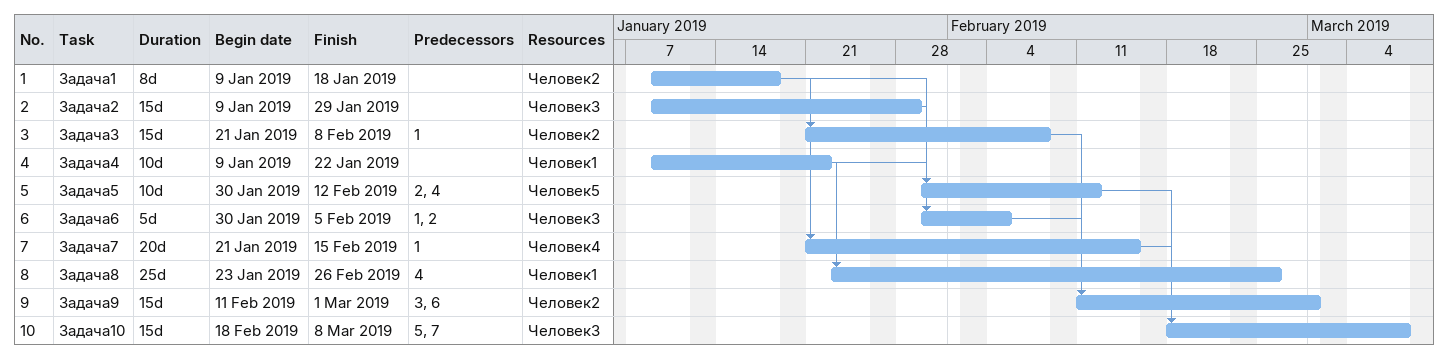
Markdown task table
| ID | Task | Duration | Start | Finish | Predecessors | Resources |
|---|---|---|---|---|---|---|
| 1 | Задача1 | 8d | 2019-01-09 | 2019-01-18 |  | Человек2 |
| 2 | Задача2 | 15d | 2019-01-09 | 2019-01-29 |  | Человек3 |
| 3 | Задача3 | 15d | 2019-01-21 | 2019-02-08 | 1 | Человек2 |
| 4 | Задача4 | 10d | 2019-01-09 | 2019-01-22 |  | Человек1 |
| 5 | Задача5 | 10d | 2019-01-30 | 2019-02-12 | 2, 4 | Человек5 |
| 6 | Задача6 | 5d | 2019-01-30 | 2019-02-05 | 1, 2 | Человек3 |
| 7 | Задача7 | 20d | 2019-01-21 | 2019-02-15 | 1 | Человек4 |
| 8 | Задача8 | 25d | 2019-01-23 | 2019-02-26 | 4 | Человек1 |
| 9 | Задача9 | 15d | 2019-02-11 | 2019-03-01 | 3, 6 | Человек2 |
| 10 | Задача10 | 15d | 2019-02-18 | 2019-03-08 | 5, 7 | Человек3 |
